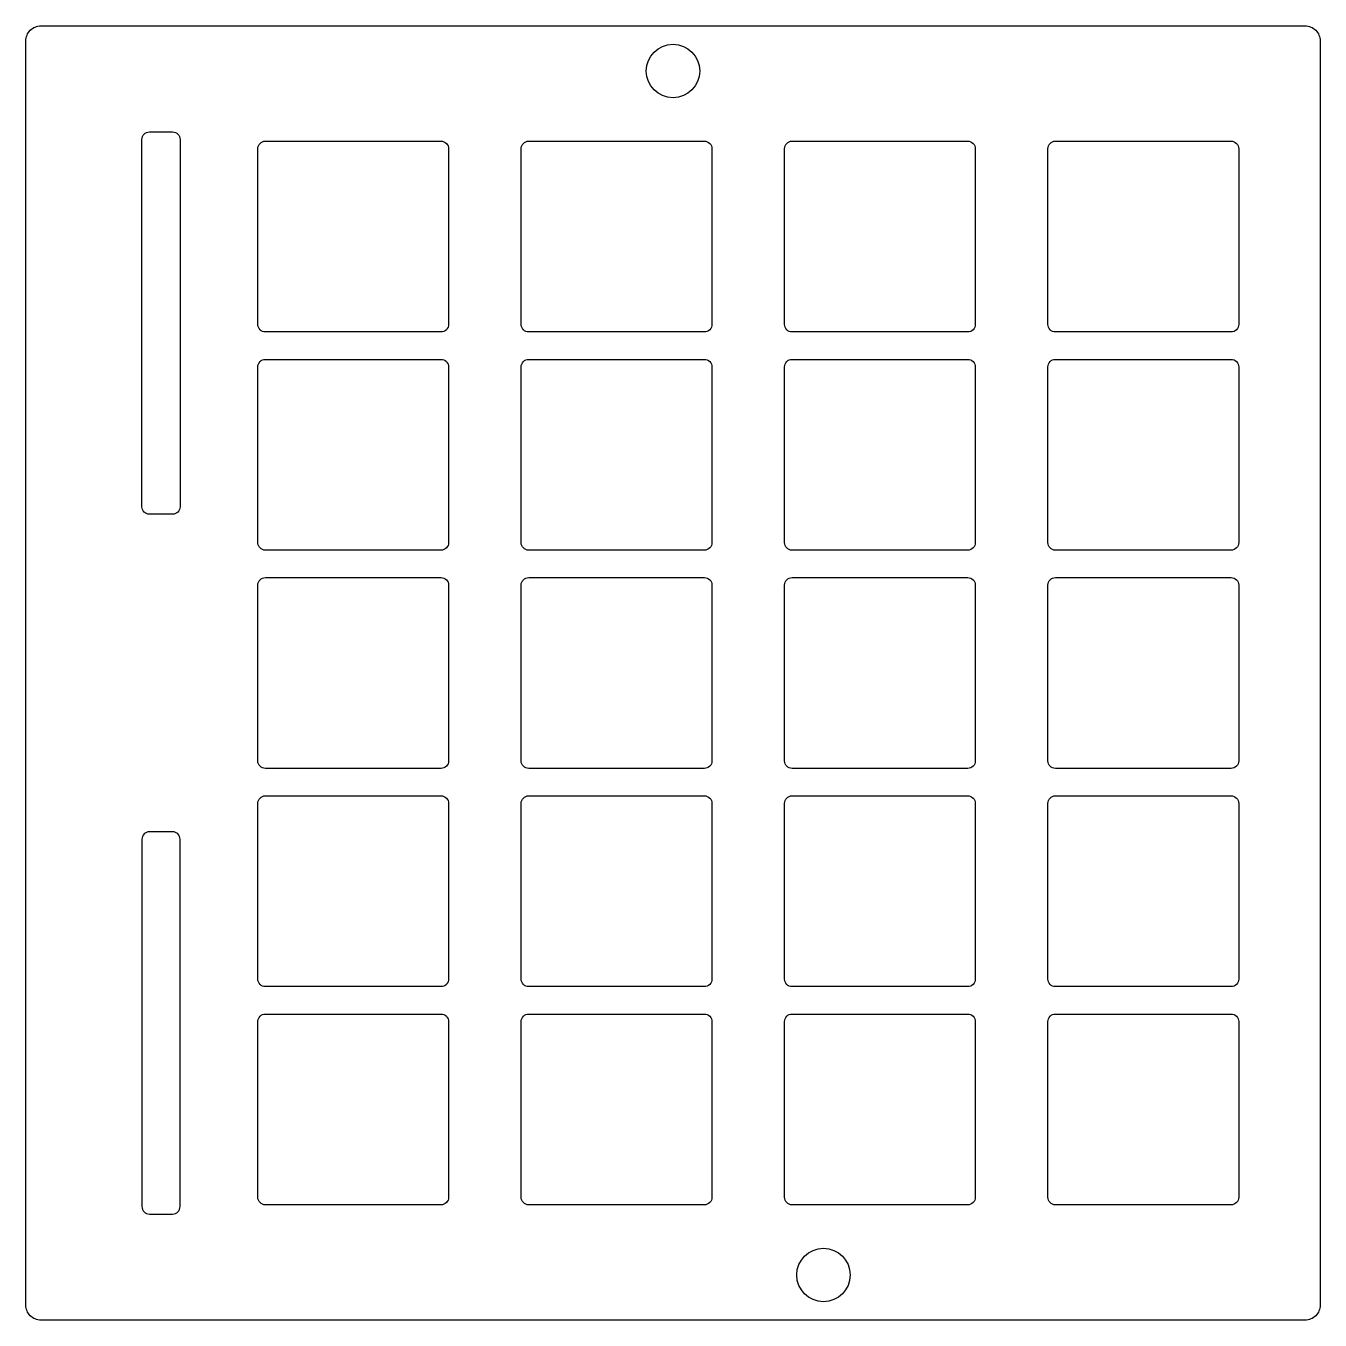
# Model space of a CAD drawing. Header units: inches. Extents: x -86 to 86, y -86 to 86.
import ezdxf

# ---------------------------------------------------------------- set-up
doc = ezdxf.new("R2010")
doc.units = ezdxf.units.IN
doc.header["$MEASUREMENT"] = 0
doc.layers.add('spacer_pcb', color=7, linetype='Continuous')

msp = doc.modelspace()

# ---------------------------------------------------------------- linework, layer by layer
at = {"layer": 'spacer_pcb'}
for points in [[(-86, -84), (-86, 84, -0.4142136), (-84, 86), (84, 86, -0.4142136), (86, 84), (86, -84, -0.4142136), (84, -86), (-84, -86, -0.4142136)], [(-66.5, 21.1), (-69.58, 21.1, -0.4142136), (-70.58, 22.1), (-70.58, 70.9, -0.4142136), (-69.58, 71.9), (-66.5, 71.9, -0.4142136), (-65.5, 70.9), (-65.5, 22.1, -0.4142136)], [(-30.823, 45.323), (-54.177, 45.323, -0.4142136), (-55.177, 46.323), (-55.177, 69.677, -0.4142136), (-54.177, 70.677), (-30.823, 70.677, -0.4142136), (-29.823, 69.677), (-29.823, 46.323, -0.4142136)], [(4.177, 45.323), (-19.177, 45.323, -0.4142136), (-20.177, 46.323), (-20.177, 69.677, -0.4142136), (-19.177, 70.677), (4.177, 70.677, -0.4142136), (5.177, 69.677), (5.177, 46.323, -0.4142136)], [(39.177, 45.323), (15.823, 45.323, -0.4142136), (14.823, 46.323), (14.823, 69.677, -0.4142136), (15.823, 70.677), (39.177, 70.677, -0.4142136), (40.177, 69.677), (40.177, 46.323, -0.4142136)], [(74.177, 45.323), (50.823, 45.323, -0.4142136), (49.823, 46.323), (49.823, 69.677, -0.4142136), (50.823, 70.677), (74.177, 70.677, -0.4142136), (75.177, 69.677), (75.177, 46.323, -0.4142136)], [(-30.823, 16.323), (-54.177, 16.323, -0.4142136), (-55.177, 17.323), (-55.177, 40.677, -0.4142136), (-54.177, 41.677), (-30.823, 41.677, -0.4142136), (-29.823, 40.677), (-29.823, 17.323, -0.4142136)], [(4.177, 16.323), (-19.177, 16.323, -0.4142136), (-20.177, 17.323), (-20.177, 40.677, -0.4142136), (-19.177, 41.677), (4.177, 41.677, -0.4142136), (5.177, 40.677), (5.177, 17.323, -0.4142136)], [(39.177, 16.323), (15.823, 16.323, -0.4142136), (14.823, 17.323), (14.823, 40.677, -0.4142136), (15.823, 41.677), (39.177, 41.677, -0.4142136), (40.177, 40.677), (40.177, 17.323, -0.4142136)], [(74.177, 16.323), (50.823, 16.323, -0.4142136), (49.823, 17.323), (49.823, 40.677, -0.4142136), (50.823, 41.677), (74.177, 41.677, -0.4142136), (75.177, 40.677), (75.177, 17.323, -0.4142136)], [(-30.823, -12.677), (-54.177, -12.677, -0.4142136), (-55.177, -11.677), (-55.177, 11.677, -0.4142136), (-54.177, 12.677), (-30.823, 12.677, -0.4142136), (-29.823, 11.677), (-29.823, -11.677, -0.4142136)], [(4.177, -12.677), (-19.177, -12.677, -0.4142136), (-20.177, -11.677), (-20.177, 11.677, -0.4142136), (-19.177, 12.677), (4.177, 12.677, -0.4142136), (5.177, 11.677), (5.177, -11.677, -0.4142136)], [(39.177, -12.677), (15.823, -12.677, -0.4142136), (14.823, -11.677), (14.823, 11.677, -0.4142136), (15.823, 12.677), (39.177, 12.677, -0.4142136), (40.177, 11.677), (40.177, -11.677, -0.4142136)], [(74.177, -12.677), (50.823, -12.677, -0.4142136), (49.823, -11.677), (49.823, 11.677, -0.4142136), (50.823, 12.677), (74.177, 12.677, -0.4142136), (75.177, 11.677), (75.177, -11.677, -0.4142136)], [(-30.823, -41.677), (-54.177, -41.677, -0.4142136), (-55.177, -40.677), (-55.177, -17.323, -0.4142136), (-54.177, -16.323), (-30.823, -16.323, -0.4142136), (-29.823, -17.323), (-29.823, -40.677, -0.4142136)], [(4.177, -41.677), (-19.177, -41.677, -0.4142136), (-20.177, -40.677), (-20.177, -17.323, -0.4142136), (-19.177, -16.323), (4.177, -16.323, -0.4142136), (5.177, -17.323), (5.177, -40.677, -0.4142136)], [(39.177, -41.677), (15.823, -41.677, -0.4142136), (14.823, -40.677), (14.823, -17.323, -0.4142136), (15.823, -16.323), (39.177, -16.323, -0.4142136), (40.177, -17.323), (40.177, -40.677, -0.4142136)], [(74.177, -41.677), (50.823, -41.677, -0.4142136), (49.823, -40.677), (49.823, -17.323, -0.4142136), (50.823, -16.323), (74.177, -16.323, -0.4142136), (75.177, -17.323), (75.177, -40.677, -0.4142136)], [(-66.5, -21.1), (-69.58, -21.1, 0.4142136), (-70.58, -22.1), (-70.58, -70.9, 0.4142136), (-69.58, -71.9), (-66.5, -71.9, 0.4142136), (-65.5, -70.9), (-65.5, -22.1, 0.4142136)], [(-30.823, -70.677), (-54.177, -70.677, -0.4142136), (-55.177, -69.677), (-55.177, -46.323, -0.4142136), (-54.177, -45.323), (-30.823, -45.323, -0.4142136), (-29.823, -46.323), (-29.823, -69.677, -0.4142136)], [(4.177, -70.677), (-19.177, -70.677, -0.4142136), (-20.177, -69.677), (-20.177, -46.323, -0.4142136), (-19.177, -45.323), (4.177, -45.323, -0.4142136), (5.177, -46.323), (5.177, -69.677, -0.4142136)], [(39.177, -70.677), (15.823, -70.677, -0.4142136), (14.823, -69.677), (14.823, -46.323, -0.4142136), (15.823, -45.323), (39.177, -45.323, -0.4142136), (40.177, -46.323), (40.177, -69.677, -0.4142136)], [(74.177, -70.677), (50.823, -70.677, -0.4142136), (49.823, -69.677), (49.823, -46.323, -0.4142136), (50.823, -45.323), (74.177, -45.323, -0.4142136), (75.177, -46.323), (75.177, -69.677, -0.4142136)]]:
    msp.add_lwpolyline(points, format="xyb", close=True, dxfattribs=at)
for centre in [(0, 80), (20, -80)]:
    msp.add_circle(centre, 3.55, dxfattribs=at)

doc.saveas('drawing.dxf')
